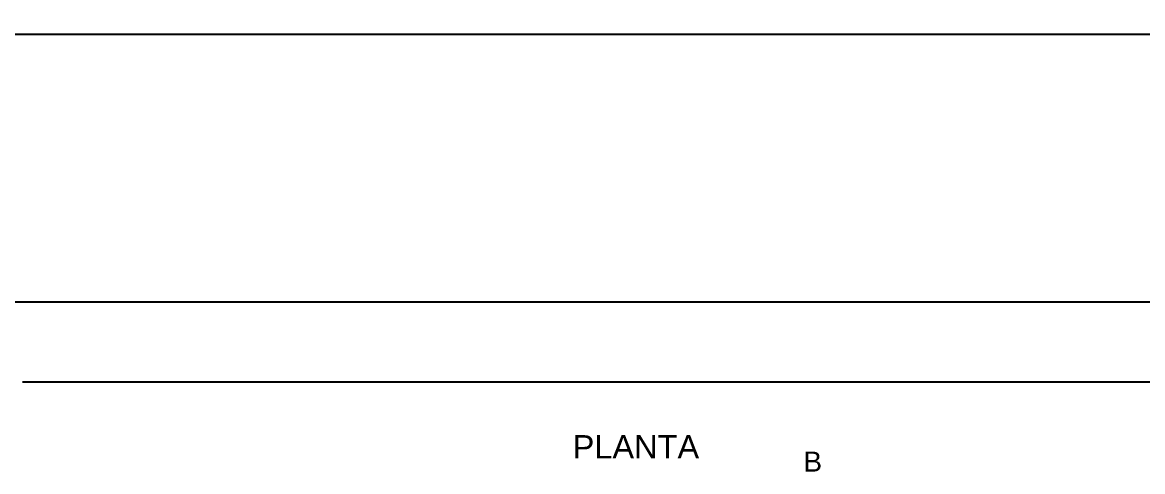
# Model space of a CAD drawing. Header units: millimetres. Extents: x 2439 to 2849, y 1282 to 1398.
# Drawn here: x 2474.68 to 2491.51, y 1355.39 to 1362.14 of the extents above; entities that cross this region are included whole.
import ezdxf

# ---------------------------------------------------------------- set-up
doc = ezdxf.new("R2010")
doc.units = ezdxf.units.MM
doc.styles.get("Standard").update_dxf_attribs({"font": 'arial.ttf'})
doc.dimstyles.new('Joel', dxfattribs={"dimtxt": 0.13, "dimasz": 0.1, "dimexe": 1.25, "dimexo": 0.625, "dimgap": 0.0176, "dimtad": 1, "dimtxsty": 'Standard', "dimblk": 'OBLIQUE', "dimcen": 2.5, "dimse1": 1, "dimse2": 1, "dimclre": 256, "dimadec": 0, "dimazin": 0, "dimtfac": 1, "dimtmove": 0, "dimatfit": 3, "dimldrblk": 'OBLIQUE', "dimfxl": 1, "dimarcsym": 0})

# ---------------------------------------------------------------- blocks, each defined once
blk = doc.blocks.new('_Oblique')
at = {"color": 0, "linetype": 'ByBlock', "lineweight": -2}
blk.add_line((-0.5, -0.5), (0.5, 0.5), dxfattribs=at)
blk = doc.blocks.new('*D117')
at = {"color": 0, "lineweight": -2, "transparency": 16777216}
blk.add_line((2585.518, 1361.955), (2469.547, 1361.955), dxfattribs=at)
at = {"layer": 'Defpoints', "color": 0, "transparency": 16777216}
for p in [(2469.547, 1361.955), (2469.547, 1357.94), (2585.518, 1357.94)]:
    blk.add_point(p, dxfattribs=at)
at = {"color": 0, "lineweight": -2, "transparency": 16777216, "xscale": 0.1, "yscale": 0.1, "zscale": 0.1, "rotation": 180}
blk.add_blockref('_Oblique', (2469.547, 1361.955), dxfattribs=at)
at = {"color": 0, "lineweight": -2, "transparency": 16777216, "xscale": 0.1, "yscale": 0.1, "zscale": 0.1}
blk.add_blockref('_Oblique', (2585.518, 1361.955), dxfattribs=at)
at = {"color": 0, "transparency": 16777216, "insert": (2527.533, 1362.05), "char_height": 0.13, "attachment_point": 5}
blk.add_mtext('115,97', dxfattribs=at)

msp = doc.modelspace()

# ---------------------------------------------------------------- linework, layer by layer
at = {"linetype": 'Continuous', "ltscale": 0.02}
msp.add_line((2469.54737, 1357.93995), (2535.15284, 1357.93995), dxfattribs=at)
msp.add_line((2474.67603, 1356.73428), (2535.15284, 1356.74419))

# ---------------------------------------------------------------- texts
at = {"attachment_point": 1}
for s, width, insert, char_height in [('\\pxt15;PLANTA', 18.0948402, (2482.94445, 1355.93581), 0.35), ('B', 1.7391325, (2486.41337, 1355.68834), 0.3)]:
    msp.add_mtext_dynamic_manual_height_columns(s, width=width, gutter_width=12.5, heights=[0], dxfattribs=dict(at, insert=insert, char_height=char_height))

# ---------------------------------------------------------------- dimensions: what is measured, and where the dimension line sits
dim = msp.add_linear_dim(base=(2469.54737, 1361.95471), p1=(2585.5182, 1357.93995), p2=(2469.54737, 1357.93995), dimstyle='Joel', override={"dimfxl": 0.1, "dimarcsym": 2})
dim.commit()
dim.dimension.update_dxf_attribs({"geometry": '*D117', "text_midpoint": (2527.53279, 1362.05043)})

doc.saveas('drawing.dxf')
